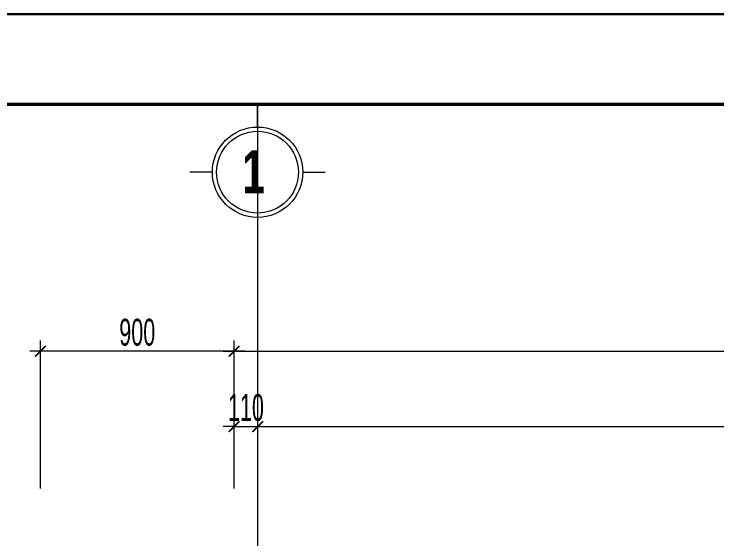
# Model space of a CAD drawing. Header units: millimetres. Extents: x 1336014 to 2939047, y -333549 to -60566.
# Drawn here: x 1446370 to 1449636, y -114063 to -111623 of the extents above; entities that cross this region are included whole.
import ezdxf

# ---------------------------------------------------------------- set-up
doc = ezdxf.new("R2010")
doc.units = ezdxf.units.MM
doc.header["$MEASUREMENT"] = 0
doc.linetypes.add('CENTER2', pattern=[1.125, 0.75, -0.125, 0.125, -0.125])
for name, color, linetype, lineweight in [('05.Text', 253, 'Continuous', 18), ('08.Dim', 156, 'Continuous', 15), ('10.truc', 250, 'CENTER2', 20), ('11.Khung bo', 32, 'Continuous', 50), ('12.Khung', 36, 'Continuous', 25)]:
    doc.layers.add(name, color=color, linetype=linetype, lineweight=lineweight)
doc.layers.add('Tpl_Bound', color=1, linetype='Continuous', plot=False)
doc.styles.add('AVANTHB', font='')
doc.styles.add('TT5_Text Dim', font='hoatbif.shx', dxfattribs={"width": 0.6})
doc.styles.get('AVANTHB').set_extended_font_data('.VnAvantH', bold=True)
doc.dimstyles.new('TT5_Dim 1-50', dxfattribs={"dimscale": 50, "dimtxt": 2.5, "dimasz": 1, "dimexe": 1, "dimexo": 0.5, "dimgap": 0.5, "dimtad": 1, "dimdec": 0, "dimzin": 0, "dimdsep": 46, "dimtxsty": 'TT5_Text Dim', "dimblk": 'ARCHTICK', "dimcen": 0, "dimdle": 1, "dimclrd": 256, "dimclre": 256, "dimclrt": 1, "dimadec": 0, "dimazin": 0, "dimtfac": 0.015, "dimtdec": 0, "dimtix": 1, "dimtmove": 2, "dimatfit": 3, "dimldrblk": 'DOT', "dimfxl": 1, "dimtolj": 1, "dimtzin": 0, "dimlwd": -1, "dimlwe": -1, "dimarcsym": 1})

# ---------------------------------------------------------------- blocks, each defined once
blk = doc.blocks.new('100')
at = {"layer": '11.Khung bo', "const_width": 26.7}
blk.add_lwpolyline([(1860913, -945239.8), (1860913, -916940.1), (1896062.6, -916940.1), (1896062.6, -945239.8)], close=True, dxfattribs=at)
blk.add_lwpolyline([(1860913, -945239.8), (1860913, -916940.1), (1896062.6, -916940.1), (1896062.6, -945239.8)], close=True, dxfattribs=at)
blk.add_lwpolyline([(1860913, -945239.8), (1860913, -916940.1), (1896062.6, -916940.1), (1896062.6, -945239.8)], close=True, dxfattribs=at)
at = {"layer": '12.Khung'}
blk.add_lwpolyline([(1901579.2, -945939.8), (1901579.2, -916240.1), (1859579.6, -916240.1), (1859579.6, -945939.8)], close=True, dxfattribs=at)
blk.add_lwpolyline([(1901579.2, -945939.8), (1901579.2, -916240.1), (1859579.6, -916240.1), (1859579.6, -945939.8)], close=True, dxfattribs=at)
blk.add_lwpolyline([(1901579.2, -945939.8), (1901579.2, -916240.1), (1859579.6, -916240.1), (1859579.6, -945939.8)], close=True, dxfattribs=at)
blk = doc.blocks.new('DANHTRUC')
for p, q in [((980383.4, -947346.6), (980383.4, -947136.6)), ((979963.4, -947766.6), (979753.4, -947766.6)), ((980803.4, -947766.6), (981013.4, -947766.6)), ((980383.4, -948186.6), (980383.4, -948396.6))]:
    blk.add_line(p, q)
for radius in [420, 380]:
    blk.add_circle((980383.4, -947766.6), radius)
blk = doc.blocks.new('_ARCHTICK')
at = {"const_width": 0.15}
blk.add_lwpolyline([(-0.5, -0.5), (0.5, 0.5)], dxfattribs=at)
blk = doc.blocks.new('*D495')
at = {"layer": '08.Dim', "transparency": 16777216}
for p, q in [((1447502.1, -113827.8), (1447502.1, -113490.3)), ((1453522.1, -113827.8), (1453522.1, -113490.3)), ((1447452.1, -113540.3), (1453572.1, -113540.3))]:
    blk.add_line(p, q, dxfattribs=at)
at = {"layer": 'Defpoints', "color": 0, "transparency": 16777216}
for p in [(1453522.1, -113540.3), (1447502.1, -113852.8), (1453522.1, -113852.8)]:
    blk.add_point(p, dxfattribs=at)
at = {"layer": '08.Dim', "transparency": 16777216, "xscale": 50, "yscale": 50, "zscale": 50, "rotation": 180}
blk.add_blockref('_ARCHTICK', (1447502.1, -113540.3), dxfattribs=at)
at = {"layer": '08.Dim', "transparency": 16777216, "xscale": 50, "yscale": 50, "zscale": 50}
blk.add_blockref('_ARCHTICK', (1453522.1, -113540.3), dxfattribs=at)
at = {"layer": '08.Dim', "color": 1, "transparency": 16777216, "insert": (1450512.1, -113452.8), "char_height": 125, "attachment_point": 5, "style": 'TT5_Text Dim'}
blk.add_mtext('\\A1;6020', dxfattribs=at)
blk = doc.blocks.new('_DOT')
blk.add_line((-0.5, 0), (-1, 0))
at = {"const_width": 0.5}
blk.add_lwpolyline([(-0.25, 0, 1), (0.25, 0, 1)], format="xyb", close=True, dxfattribs=at)
blk = doc.blocks.new('*D498')
at = {"layer": '08.Dim', "transparency": 16777216}
for p, q in [((1447392.1, -113827.8), (1447392.1, -113490.3)), ((1447502.1, -113827.8), (1447502.1, -113490.3)), ((1447392.1, -113540.3), (1447342.1, -113540.3)), ((1447392.1, -113540.3), (1447502.1, -113540.3)), ((1447502.1, -113540.3), (1447552.1, -113540.3))]:
    blk.add_line(p, q, dxfattribs=at)
at = {"layer": 'Defpoints', "color": 0, "transparency": 16777216}
for p in [(1447502.1, -113540.3), (1447392.1, -113852.8), (1447502.1, -113852.8)]:
    blk.add_point(p, dxfattribs=at)
at = {"layer": '08.Dim', "transparency": 16777216, "xscale": 50, "yscale": 50, "zscale": 50}
blk.add_blockref('_ARCHTICK', (1447392.1, -113540.3), dxfattribs=at)
at = {"layer": '08.Dim', "transparency": 16777216, "xscale": 50, "yscale": 50, "zscale": 50, "rotation": 180}
blk.add_blockref('_ARCHTICK', (1447502.1, -113540.3), dxfattribs=at)
at = {"layer": '08.Dim', "color": 1, "transparency": 16777216, "insert": (1447447.1, -113452.8), "char_height": 125, "attachment_point": 5, "style": 'TT5_Text Dim'}
blk.add_mtext('\\A1;110', dxfattribs=at)
blk = doc.blocks.new('*D500')
at = {"layer": '08.Dim', "transparency": 16777216}
for p, q in [((1447392.1, -113827.8), (1447392.1, -113140.3)), ((1462392.1, -113827.8), (1462392.1, -113140.3)), ((1447342.1, -113190.3), (1462442.1, -113190.3))]:
    blk.add_line(p, q, dxfattribs=at)
at = {"layer": 'Defpoints', "color": 0, "transparency": 16777216}
for p in [(1462392.1, -113190.3), (1447392.1, -113852.8), (1462392.1, -113852.8)]:
    blk.add_point(p, dxfattribs=at)
at = {"layer": '08.Dim', "transparency": 16777216, "xscale": 50, "yscale": 50, "zscale": 50, "rotation": 180}
blk.add_blockref('_ARCHTICK', (1447392.1, -113190.3), dxfattribs=at)
at = {"layer": '08.Dim', "transparency": 16777216, "xscale": 50, "yscale": 50, "zscale": 50}
blk.add_blockref('_ARCHTICK', (1462392.1, -113190.3), dxfattribs=at)
at = {"layer": '08.Dim', "color": 1, "transparency": 16777216, "insert": (1455592.1, -113102.8), "char_height": 125, "attachment_point": 5, "style": 'TT5_Text Dim'}
blk.add_mtext('\\A1;15000', dxfattribs=at)
blk = doc.blocks.new('*D328')
at = {"layer": '08.Dim', "transparency": 16777216}
for p, q in [((1446492.1, -113827.8), (1446492.1, -113140.3)), ((1447392.1, -113827.8), (1447392.1, -113140.3)), ((1447442.1, -113190.3), (1446442.1, -113190.3))]:
    blk.add_line(p, q, dxfattribs=at)
at = {"layer": 'Defpoints', "color": 0, "transparency": 16777216}
for p in [(1446492.1, -113190.3), (1446492.1, -113852.8), (1447392.1, -113852.8)]:
    blk.add_point(p, dxfattribs=at)
at = {"layer": '08.Dim', "transparency": 16777216, "xscale": 50, "yscale": 50, "zscale": 50, "rotation": 180}
blk.add_blockref('_ARCHTICK', (1446492.1, -113190.3), dxfattribs=at)
at = {"layer": '08.Dim', "transparency": 16777216, "xscale": 50, "yscale": 50, "zscale": 50}
blk.add_blockref('_ARCHTICK', (1447392.1, -113190.3), dxfattribs=at)
at = {"layer": '08.Dim', "color": 1, "transparency": 16777216, "insert": (1446942.1, -113102.8), "char_height": 125, "attachment_point": 5, "style": 'TT5_Text Dim'}
blk.add_mtext('\\A1;900', dxfattribs=at)

msp = doc.modelspace()

# ---------------------------------------------------------------- linework, layer by layer
at = {"layer": '10.truc'}
msp.add_line((1447501.1, -112043.2), (1447501.1, -129023), dxfattribs=at)
at = {"layer": 'Tpl_Bound', "color": 1}
msp.add_lwpolyline([(1443103.1, -129443), (1443103.1, -111623.2), (1468302.9, -111623.2), (1468302.9, -129443)], close=True, dxfattribs=at)

# ---------------------------------------------------------------- block references
at = {"layer": '05.Text'}
for name, p, xscale, yscale, zscale in [('100', (327355.3, 438120.9), 0.6, 0.6, 0.6), ('DANHTRUC', (957309.4, 361525.1), 0.5, 0.5, 0.5)]:
    msp.add_blockref(name, p, dxfattribs=dict(at, xscale=xscale, yscale=yscale, zscale=zscale))

# ---------------------------------------------------------------- texts
at = {"layer": '05.Text', "style": 'AVANTHB', "width": 0.7}
msp.add_text('1', height=200, dxfattribs=at).set_placement((1447430.3, -112455.8))

# ---------------------------------------------------------------- dimensions: what is measured, and where the dimension line sits
at = {"layer": '08.Dim'}
for base, p1, p2, picture, middle in [((1446492.1, -113190.3), (1447392.1, -113852.8), (1446492.1, -113852.8), '*D328', (1446942.1, -113102.8)), ((1447502.1, -113540.3), (1447392.1, -113852.8), (1447502.1, -113852.8), '*D498', (1447447.1, -113452.8)), ((1453522.1, -113540.3), (1447502.1, -113852.8), (1453522.1, -113852.8), '*D495', (1450512.1, -113452.8))]:
    dim = msp.add_linear_dim(base=base, p1=p1, p2=p2, dimstyle='TT5_Dim 1-50', dxfattribs=at)
    dim.commit()
    dim.dimension.update_dxf_attribs({"geometry": picture, "text_midpoint": middle})
dim = msp.add_linear_dim(base=(1462392.1, -113190.3), p1=(1447392.1, -113852.8), p2=(1462392.1, -113852.8), dimstyle='TT5_Dim 1-50', dxfattribs=at)
dim.commit()
dim.dimension.update_dxf_attribs({"geometry": '*D500', "text_midpoint": (1455592.1, -113102.8), "dimtype": 160})

doc.saveas('drawing.dxf')
